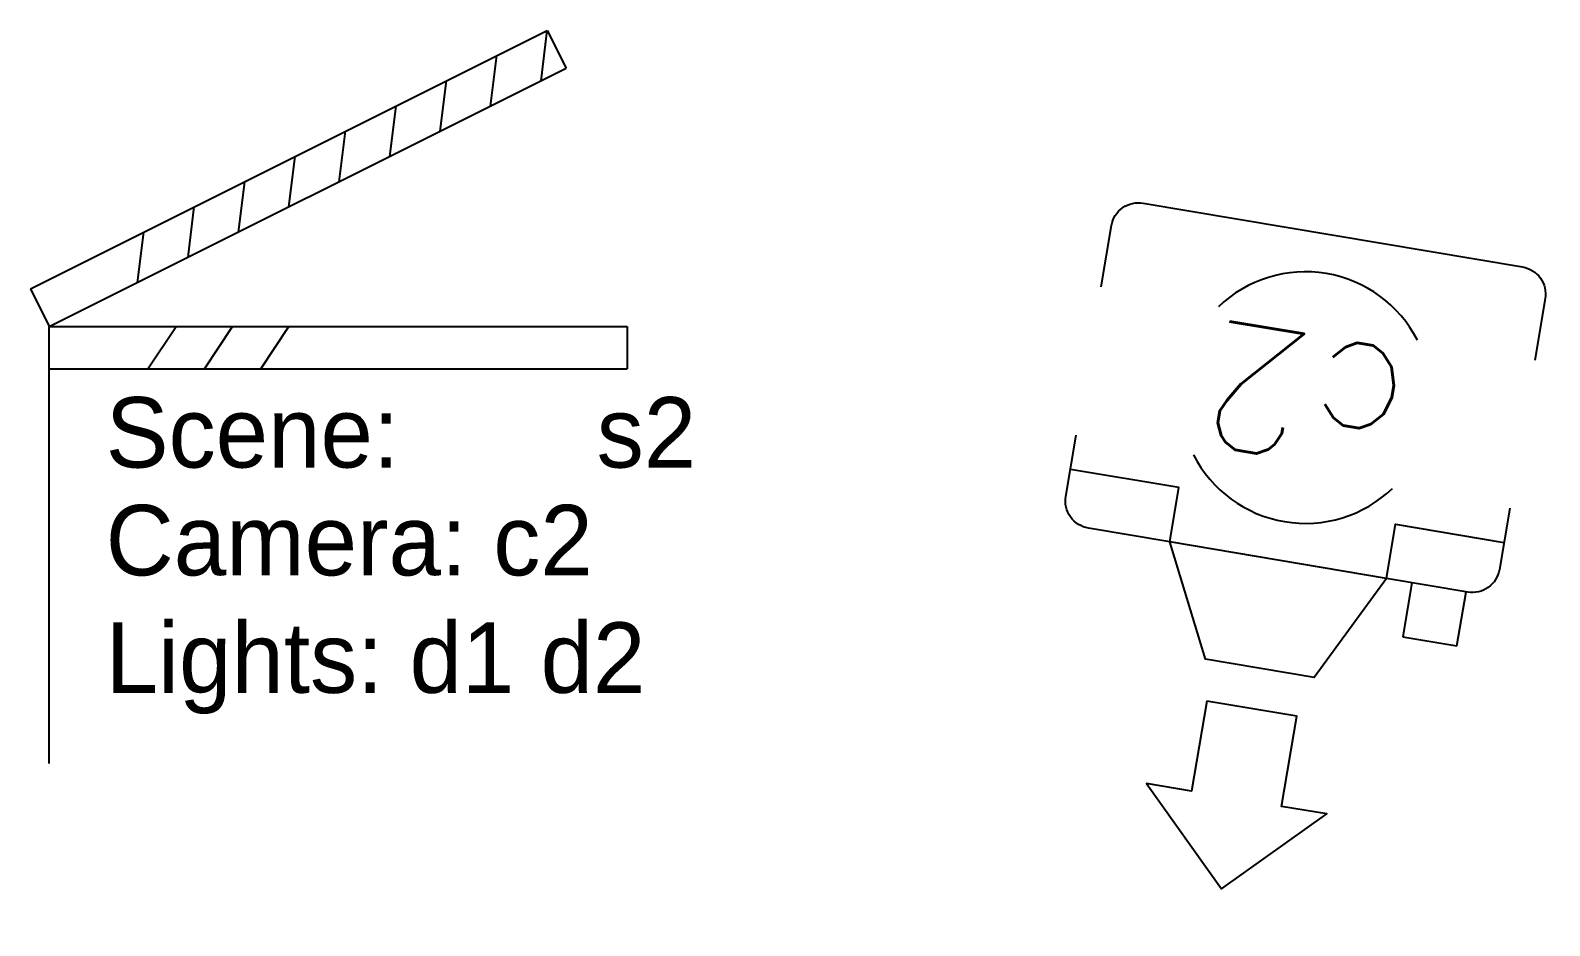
# Model space of a CAD drawing. Extents: x -8.5 to 17.5, y -10.4 to 12.1.
# Drawn here: x -3.24 to 2.69, y 8.57 to 12.07 of the extents above; entities that cross this region are included whole.
import ezdxf
from ezdxf.enums import TextEntityAlignment as Align

# ---------------------------------------------------------------- set-up
doc = ezdxf.new("R2010")
doc.units = 0
doc.header["$MEASUREMENT"] = 0
doc.layers.get('0').update_dxf_attribs({"linetype": 'CONTINUOUS'})
doc.layers.add('ASHADE', color=7, linetype='CONTINUOUS')
doc.styles.add('ASHADE', font='simplex', dxfattribs={"height": 0.2})

# ---------------------------------------------------------------- blocks, each defined once
blk = doc.blocks.new('CAMERA', base_point=(6, 6))
at = {"layer": 'ASHADE', "color": 7, "linetype": 'CONTINUOUS'}
for p, q in [((5.6969, 6.3495), (5.6969, 6.2621)), ((5.7842, 6.3495), (5.6969, 6.3495)), ((5.7842, 6.2621), (5.7842, 6.3495)), ((5.8253, 6.2621), (6.1747, 6.2621))]:
    blk.add_line(p, q, dxfattribs=at)
blk.add_lwpolyline([(6.0746, 6.502), (6.0746, 6.6473), (6.1473, 6.6473), (6.002, 6.7926), (5.8566, 6.6473), (5.9293, 6.6473), (5.9293, 6.502)], close=True, dxfattribs=at)
for points in [[(5.6942, 6.2621), (5.8253, 6.2621), (5.9126, 6.4368), (6.0874, 6.4368), (6.1747, 6.2621), (6.3058, 6.2621, -0.414214), (6.3495, 6.2184), (6.3495, 6.1194, -0.414214)], [(5.6505, 6.1194), (5.6505, 6.2184, -0.414214), (5.6942, 6.2621)], [(6.3495, 5.8806), (6.3495, 5.7816, -0.414214), (6.3058, 5.7379), (5.6942, 5.7379, -0.414214), (5.6505, 5.7816), (5.6505, 5.8806, -0.414214)]]:
    blk.add_lwpolyline(points, format="xyb", dxfattribs=at)
for points in [[(5.8253, 6.2621), (5.8253, 6.1747), (5.6505, 6.1747)], [(6.1747, 6.2621), (6.1747, 6.1747), (6.3495, 6.1747)]]:
    blk.add_lwpolyline(points, dxfattribs=at)
for start, end in [(36.6601, 143.3399), (216.6601, 323.3399)]:
    blk.add_arc((6, 6), 0.2, start, end, dxfattribs=at)
at = {"layer": 'ASHADE', "color": 7, "linetype": 'CONTINUOUS', "flags": 1}
for tag, p in [('GNAME', (6.0354, 6.1372)), ('LAY', (6.0359, 6.1123)), ('LAX', (6.0363, 6.1239)), ('LAZ', (6.0354, 6.1001))]:
    blk.add_attdef(tag, p, '', height=0.01, dxfattribs=at)
at = {"layer": 'ASHADE', "color": 1, "linetype": 'CONTINUOUS', "style": 'ASHADE'}
blk.add_attdef('SNAME', text='', height=0.2, dxfattribs=at).set_placement((6.0019, 5.9007), align=Align.CENTER)
blk = doc.blocks.new('CLAPPER', base_point=(-0.8, 1.2))
at = {"layer": 'ASHADE', "color": 7, "linetype": 'CONTINUOUS'}
for p, q in [((-1.068, 2.537), (6.266, 6.204)), ((6.177, 5.488), (6.266, 6.204)), ((6.266, 6.204), (6.534, 5.667)), ((5.461, 5.13), (5.55, 5.846)), ((-0.8, 2), (6.534, 5.667)), ((4.745, 4.773), (4.835, 5.488)), ((4.03, 4.415), (4.119, 5.13)), ((3.314, 4.057), (3.404, 4.773)), ((2.599, 3.699), (2.688, 4.415)), ((1.883, 3.342), (1.973, 4.057)), ((1.168, 2.984), (1.257, 3.699)), ((0.452, 2.626), (0.542, 3.342)), ((-1.068, 2.537), (-0.8, 2)), ((-0.8, 1.4), (-0.8, 2)), ((-0.8, 2), (7.4, 2)), ((7.4, 2), (7.4, 1.4)), ((-0.8, -4.2), (-0.8, 1.4)), ((-0.8, 1.4), (7.4, 1.4))]:
    blk.add_line(p, q, dxfattribs=at)
at = {"layer": 'ASHADE', "color": 1, "linetype": 'CONTINUOUS'}
blk.add_text('Scene: ', height=1, dxfattribs=at).set_placement((0, 0))
for tag, p in [('SNAME', (6.966, 0)), ('CAMREF', (0, -1.53)), ('LGTREF', (0, -3.197))]:
    blk.add_attdef(tag, p, '', height=1, dxfattribs=at)
blk = doc.blocks.new('SHOT', base_point=(-0.8, 1.2))
at = {"layer": 'ASHADE', "color": 7, "linetype": 'CONTINUOUS'}
blk.add_line((0.6, 1.4), (1, 2), dxfattribs=at)
at = {"layer": 'ASHADE', "color": 7, "linetype": 'CONTINUOUS', "flags": 1}
for tag, p in [('ONAME', (0.844, 0.16)), ('OTYPE', (0.869, -1.1)), ('SNAME', (0.869, -2.4))]:
    blk.add_attdef(tag, p, '', height=1, dxfattribs=at)

msp = doc.modelspace()

# ---------------------------------------------------------------- block references
at = {"xscale": 0.275365990712074, "yscale": 0.275365990712074, "zscale": 0.275365990712074}
msp.add_blockref('CLAPPER', (-3.1701, 10.6896), dxfattribs=at).add_auto_attribs({'SNAME': 's2', 'CAMREF': 'Camera: c2', 'LGTREF': 'Lights: d1 d2'})
at = {"xscale": 2.457641344223196, "yscale": 2.457641344223196, "zscale": 2.457641344223196, "rotation": 170.436858}
msp.add_blockref('CAMERA', (1.7375, 10.6327), dxfattribs=at).add_auto_attribs({'SNAME': 'c2'})
at = {"xscale": 0.275365990712074, "yscale": 0.275365990712074, "zscale": 0.275365990712074}
for p in [(-3.1701, 10.6896), (-2.9498, 10.6896), (-2.7295, 10.6896)]:
    msp.add_blockref('SHOT', p, dxfattribs=at)

doc.saveas('drawing.dxf')
